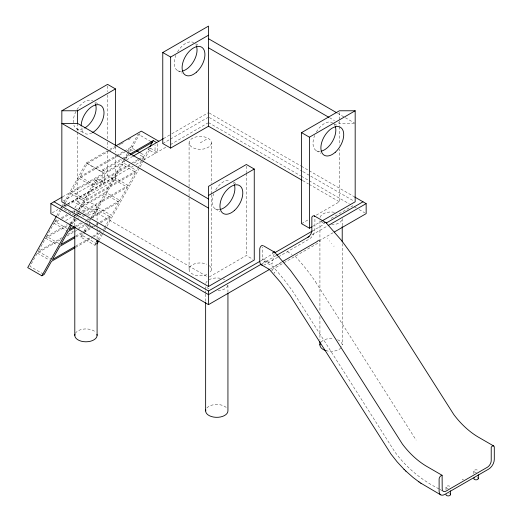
<?xml version="1.0" encoding="UTF-8"?>
<svg xmlns="http://www.w3.org/2000/svg" width="522" height="522" viewBox="0 0 522 522"><rect width="100%" height="100%" fill="white"/><g stroke="black" fill="none" stroke-linecap="round" stroke-linejoin="round"><path stroke-width="0.39" stroke-dasharray="2.61 1.96" d="M274.122 253.725L272.001 264.054L262.807 258.749L262.807 246.984M327.124 238.554L327.32 238.189M56.728 215.664L59.906 209.975M60.304 209.263L61.498 207.123M61.896 206.412L63.488 203.567M63.88 202.856L86.143 163.008L107.095 150.91M60.552 239.709L37.303 253.131L29.937 266.331L43.43 274.122M38.667 250.69L45.655 238.189L69.609 224.356M58.777 243.454L46.628 236.44L54.001 223.246L61.048 219.175M67.129 228.512L54.98 221.498L56.533 218.718M58.086 215.938L60.8 211.077M61.185 210.386L62.353 208.298L76.525 216.48L78.639 215.26M63.717 205.857L64.878 203.776M65.27 203.078L70.698 193.355L121.424 164.071L135.596 172.253L128.223 185.447L82.43 211.886M118.501 155.634L79.044 178.413L71.677 191.607L85.849 199.789L136.568 170.505L137.736 168.423M137.873 159.628L94.195 184.847L80.023 176.664L87.396 163.464L108.53 151.263M70.777 224.068L76.316 214.15M76.714 213.439L78.3 210.607M78.691 209.896L95.317 180.136L97.542 178.85L104.322 182.765L104.322 172.749M72.258 224.121L74.972 219.26M78.665 212.65L77.497 214.731L79.612 213.511M79.05 211.958L84.871 201.538L135.596 172.253M85.849 199.789L93.216 186.595L131.263 164.632M94.195 184.847L97.542 178.85M87.396 163.464L101.568 171.647L102.54 169.904L129.312 154.447M95.944 244.583L94.828 245.229L80.656 237.047L83.761 231.487M84.153 230.789L87.644 224.538M89.392 221.406L90.945 218.627M91.337 217.935L96.381 208.904L110.553 217.087L105.118 226.809M91.422 218L118.899 202.138L104.726 193.956L97.353 207.156L111.525 215.338L127.244 187.196L113.072 179.013L68.689 204.637M113.072 179.013L105.705 192.213L119.877 200.396L90.991 217.067M67.553 204.109L114.05 177.265L121.424 164.071M123.564 160.241L122.396 162.322L136.568 170.505M123.949 159.543L127.44 153.292M127.831 152.6L129.769 149.122L133.143 151.073M80.656 237.047L82.887 235.761L84.473 232.91M84.871 232.199L88.844 225.086M89.242 224.375L90.436 222.235M92.825 217.968L125.417 159.615M125.815 158.903L129.397 152.496M129.795 151.785L140.522 132.575M94.828 245.229L95.996 243.141M97.934 239.67L101.816 232.721M103.565 229.589L104.733 227.501M138.121 167.725L143.941 157.305L139.217 154.577M138.578 159.223L144.92 155.563L148.998 148.255M99.036 240.401L104.576 230.476M104.974 229.771L106.56 226.933M106.951 226.228L139.805 167.412M140.203 166.701L143.367 161.03M143.765 160.326L150.493 148.281L157.272 152.189L157.272 142.18M329.395 241.112L329.604 240.759M331.64 243.722L331.855 243.376M333.845 246.371L334.073 246.038M109.894 149.292L114.781 146.473M109.235 150.858L116.282 146.793M119.094 145.162L120.504 144.353M121.208 143.941L123.322 142.721M128.255 139.876L131.779 137.841M80.023 176.664L115.949 155.921M116.654 155.51L123.701 151.445M124.406 151.041L132.973 146.095M119.205 155.23L126.246 151.158M126.95 150.754L129.769 149.122M101.568 171.647L121.998 159.856M124.817 158.225L129.75 155.38M62.483 196.911L126.167 160.137M126.676 159.843L132.503 156.483M163.471 138.604L171.209 134.134M171.829 133.776L208.513 112.602M150.493 148.281L148.268 149.566L155.047 153.475L155.047 145.005M63.247 200.983L107.584 175.385L115.473 179.933L115.473 155.556M162.766 143.53L169.8 139.465M170.505 139.061L207.808 117.522M134.082 163.001L139.009 160.156M141.827 158.525L143.941 157.305M52.259 212.819L57.857 209.59M60.656 207.978L62.751 206.764M63.449 206.36L66.946 204.343M67.651 203.939L133.13 166.133M135.948 164.502L140.881 161.657M143.7 160.032L166.237 147.015M170.466 144.574L207.808 123.016M64.03 206.144L66.849 204.52M65.172 206.673L67.984 205.048M77.608 132.301L77.608 201.799L115.473 179.933M54.98 221.498L58.503 219.462M61.322 217.837L66.953 214.581M71.181 212.141L107.93 190.928M61.753 218.77L70.907 213.478M73.726 211.854L75.135 211.038M77.954 209.413L104.726 193.956M65.661 220.558L71.26 217.328M74.052 215.71L76.153 214.503M76.851 214.098L78.953 212.885M81.745 211.273L85.947 208.846L72.545 201.114M200.226 142.865L208.108 138.317M79.344 214.855L82.156 213.23M82.861 212.819L127.244 187.196M46.628 236.44L67.064 224.643M69.876 223.018L76.219 219.357M76.923 218.953L79.037 217.733M81.856 216.101L83.266 215.292M83.97 214.881L99.578 205.87M70.313 223.951L76.649 220.291M82.991 216.63L85.81 215.005M86.515 214.594L96.381 208.904M74.79 226.424L81.83 222.359M86.763 219.508L88.172 218.698M76.63 226.548L82.267 223.292M85.086 221.661L87.194 220.441M87.898 220.036L90.717 218.411M62.235 237.556L38.282 251.382L51.782 259.18M67.873 234.3L73.504 231.05M78.437 228.199L84.779 224.538M85.484 224.134L88.303 222.509M66.894 236.048L76.76 230.352M77.465 229.948L85.915 225.067M75.599 236.081L81.236 232.825M84.049 231.2L90.391 227.54M91.096 227.135L93.21 225.915M96.028 224.284L111.525 215.338M76.029 237.014L92.936 227.253M93.64 226.848L95.754 225.628M96.459 225.217L97.868 224.408M100.687 222.777L110.553 217.087M75.703 246.143L91.905 236.792M92.609 236.381L98.247 233.132M75.429 247.487L93.046 237.314M93.751 236.91L100.792 232.845M209.211 276.967L246.371 255.512L252.942 259.303M301.546 223.657L308.561 219.605M316.273 215.155L339.411 201.799L339.411 149.272M312.247 226.581L321.395 221.302M331.072 218.411L352.755 205.89L349.942 204.265M260.713 260.85L272.706 253.927M312.208 231.122L323.496 224.604M261.998 263.754L276.308 255.486M311.967 234.907L327.451 225.967M277.711 257.261L265.333 264.406A7.902 4.561 -60 0 1 264.028 264.98M278.396 256.863L309.331 238.998A7.902 4.561 -60 0 0 314.923 229.321L314.923 217.243M281.932 261.894L274.774 266.011A5.448 2.427 -50.6 0 1 273.156 266.435M270.442 268.889L281.704 262.39M319.001 240.851L333.082 232.727M266.735 261.013L266.416 261.189A5.527 3.191 -60 0 1 262.82 259.114L262.807 258.749M354.392 123.414L339.411 123.414L337.303 122.194M337.551 113.235L344.598 117.306M345.303 117.711L354.471 123.003M329.558 117.724L334.485 120.569M195.678 43.731L198.96 45.629M334.465 123.858L337.088 125.378M177.565 70.548L182.165 73.204M316.352 150.675L320.952 153.331M209.211 113.006L300.926 165.957M301.409 166.237L308.685 170.433M309.148 170.707L353.831 196.5M209.218 117.522L302.29 171.262M302.995 171.673L310.048 175.744M310.753 176.149L353.766 200.983M208.513 122.611L300.685 175.829M301.39 176.234L308.43 180.299M309.128 180.703L349.238 203.861M354.164 206.705L356.285 207.926M359.103 209.557L364.748 212.813M302.819 180.664L308.45 183.92M309.148 184.325L339.411 201.799M95.415 102.377L98.038 103.891M233.543 182.126L236.825 184.018M150.943 141.586L138.121 134.18L130.748 147.38L134.793 149.716M140.868 153.22L144.92 155.563M76.643 128.817L84.525 133.371M215.429 208.944L220.03 211.599M287.335 251.702L291.928 254.358M263.956 261.3L272.556 266.266C279.394 273.658 287.89 284.033 294.173 293.514L394.678 451.615C406.09 467.549 421.619 480.22 439.126 488.944M102.54 169.904L105.901 171.842M114.05 177.265L128.223 185.447M86.143 163.008L103.676 173.128M95.317 180.136L102.097 184.051L102.097 174.035M79.044 178.413L93.216 186.595M70.698 193.355L84.871 201.538M77.608 201.799L208.513 277.371M88.707 224.238L92.753 226.574M98.828 230.078L101.529 231.637M82.887 235.761L97.059 243.944M54.001 223.246L67.501 231.037M45.655 238.189L57.126 244.811M462.14 479.137L463.445 479.894M37.303 253.131L49.453 260.145M439.824 489.349L442.623 490.967M315.523 281.834L416.125 440.092M473.832 471.105L473.832 474.074M445.984 487.176L445.984 490.151M342.223 225.706L342.223 218.411A11.145 6.434 0 0 1 331.659 224.838M342.223 243.552L342.223 344.925M339.411 112.36L339.411 120.256M339.411 121.045L339.411 125.835M339.411 126.644L339.411 145.227M319.927 220.845L319.927 312.482M319.927 316.541L319.927 340.057M246.371 166.12L246.371 172.619M246.371 173.434L246.371 255.512M227.938 285.201L227.938 292.503M211.377 142.865A11.145 6.434 0 0 1 194.654 148.437A11.145 6.434 0 0 1 194.654 137.293A11.145 6.434 0 0 1 211.377 142.865L211.377 183.418M211.377 186.661L211.377 193.956M211.377 194.771L211.377 269.378M205.642 286.826L205.642 290.069M205.642 290.878L205.642 293.312M205.642 294.121L205.642 301.422M189.081 142.865L189.081 188.279M189.081 189.095L189.081 197.205M189.081 198.014L189.081 269.378M115.473 146.617L115.473 152.307M107.584 85.993L107.584 91.683M107.584 94.932L107.584 138.813M107.584 142.069L107.584 147.752M107.584 151.008L107.584 175.385M97.092 208.846L97.092 220.199M97.092 223.442L97.092 226.692M97.092 227.501L97.092 230.744M97.092 231.553L97.092 238.854M77.608 123.414L77.608 131.492M74.796 210.47L74.796 214.522M74.796 215.338L74.796 217.765M74.796 218.581L74.796 225.876M209.244 265.6A11.145 6.434 0 0 1 209.244 273.163M206.777 274.585A11.145 6.434 0 0 1 191.946 273.685A11.145 6.434 0 0 1 191.946 265.072A11.145 6.434 0 0 1 206.777 264.171M333.656 123.623A16.143 9.318 -60 0 1 335.078 125.822M320.332 151.367A16.143 9.318 -60 0 1 314.688 135.433M316.352 132.04A16.143 9.318 -60 0 1 332.494 122.722M233.667 183.111A16.143 9.318 -60 0 1 234.156 184.09M219.41 209.629A16.143 9.318 -60 0 1 213.766 193.701M215.749 189.76A16.143 9.318 -60 0 1 230.209 180.429M195.809 44.716A16.143 9.318 -60 0 1 196.494 46.23M181.545 71.24A16.143 9.318 -60 0 1 175.907 55.306M177.565 51.913A16.143 9.318 -60 0 1 193.708 42.595M94.887 102.984A16.143 9.318 -60 0 1 95.369 103.963M82.926 128.888A16.143 9.318 -60 0 1 73.856 125.176M73.361 122.768A16.143 9.318 -60 0 1 76.336 110.729M76.969 109.633A16.143 9.318 -60 0 1 92.785 100.857M92.002 132.895A16.143 9.318 -60 0 1 81.321 127.962M295.211 256.269A128.595 74.241 60 0 1 315.529 281.828M271.942 269.548A7.778 3.458 -50.6 0 0 273.215 268.954L317.213 243.552A7.778 3.458 -50.6 0 0 320.312 241.014M448.215 488.468A2.232 1.285 0 0 1 445.99 487.111A2.232 1.285 0 0 1 448.45 485.897A2.232 1.285 0 0 1 450.421 487.378M476.41 472.371A2.232 1.285 0 0 1 473.846 471.236A2.232 1.285 0 0 1 475.947 469.82A2.232 1.285 0 0 1 478.289 471.105M448.907 493.388A2.232 1.285 0 0 1 449.527 493.571M323.19 222.959A11.145 6.434 0 0 1 321.141 221.335M320.064 217.4A11.145 6.434 0 0 1 334.517 212.291M337.63 339.718A11.145 6.434 0 0 1 341.675 346.915M341.01 347.848A11.145 6.434 0 0 1 326.015 350.66M321.141 342.001A11.145 6.434 0 0 1 333.963 338.706M227.801 285.397A11.145 6.434 0 0 1 217.374 290.819M208.911 288.94A11.145 6.434 0 0 1 206.862 287.315M205.779 283.381A11.145 6.434 0 0 1 207.776 280.608M208.911 279.838A11.145 6.434 0 0 1 221.85 278.657M223.344 279.185A11.145 6.434 0 0 1 224.675 279.838M206.862 407.982A11.145 6.434 0 0 1 216.793 404.472A11.145 6.434 0 0 1 226.724 407.982M74.933 207.841A11.145 6.434 0 0 1 86.528 202.419A11.145 6.434 0 0 1 97.079 208.513A11.145 6.434 0 0 1 87.689 215.201M80.884 214.581A11.145 6.434 0 0 1 76.01 211.769M75.344 333.375A11.145 6.434 0 0 1 85.073 328.945A11.145 6.434 0 0 1 95.878 332.442"/><path stroke-width="0.78" d="M271.982 270.389L272.145 270.044M274.252 272.954L274.428 272.615M56.33 216.376L27.705 267.616L41.877 275.799L44.109 274.513L51.476 261.313L74.724 247.891M41.877 275.799L70.379 224.78M71.481 225.511L69.152 229.68L74.085 226.829M96.772 241.751L97.549 240.361M149.729 146.943L153.266 140.614L156.626 142.558M97.059 243.944L98.638 241.105M323.777 223.344L324.58 222.822A2.871 1.279 -50.6 0 1 325.597 222.516M307.928 237.236L308.254 237.034A5.527 3.191 -60 0 0 311.843 230.815L311.862 217.054L312.861 216.049A2.917 1.683 -60 0 1 314.766 216.421M208.513 286.474L208.513 186.354L246.371 164.495L254.253 169.043L254.253 260.06L208.513 286.474L61.844 201.799L61.844 110.775L107.584 84.368L115.473 88.916L115.473 144.992M208.513 126.22L170.648 148.078L162.766 143.53L162.766 52.513L208.513 26.1L208.513 126.22L302.114 180.26M61.844 110.775L77.608 110.775L115.473 88.916M162.766 52.513L170.648 57.061L208.513 35.202M115.479 146.069L141.318 131.146L158.851 141.273M130.017 154.042L153.266 140.614M130.454 154.975L152.293 142.362L150.943 141.586M269.737 269.293L208.513 304.646L50.862 213.628L50.862 203.619L62.125 197.114M133.025 156.182L163.471 138.604M75.22 227.357L68.173 231.429L60.8 244.622L74.894 236.486M74.62 237.83L59.828 246.371L52.454 259.565L74.998 246.554M311.543 226.985L309.435 228.205L301.546 223.657L301.546 132.64L339.411 110.775L355.175 110.775L355.175 201.799L322.1 220.891M208.513 195.456L254.253 169.043M301.546 132.64L309.435 137.188L355.175 110.775M54.014 201.799L208.513 290.995L260.008 261.261M274.82 252.707L312.208 231.122M326.322 222.972L363.005 201.799M261.294 264.158L208.513 294.63L50.862 203.619M276.777 255.219L309.148 236.531M328.155 225.556L366.157 203.619L366.157 213.628L334.485 231.912M282.617 261.496L316.613 241.856A5.448 2.427 -50.6 0 0 318.466 240.27M274.311 251.904L273.528 252.296A2.871 1.279 -50.6 0 0 272.386 253.229M208.513 198.986L77.608 123.414L61.844 123.414L208.513 208.089M442.049 475.242L441.175 475.601A2.917 1.683 -60 0 0 439.113 479.17L439.113 491.254A7.902 4.561 -60 0 0 444.705 494.478L488.703 469.076A7.902 4.561 -60 0 0 494.295 459.393L494.295 447.315A2.917 1.683 -60 0 0 492.233 446.127L491.228 447.21L491.215 460.887A5.527 3.191 -60 0 1 487.62 467.105L445.781 491.261A5.527 3.191 -60 0 1 442.193 489.186L442.114 475.301L426.285 466.139C416.98 460.561 408.915 452.757 402.377 444.033L302.218 286.487L290.336 270.233L274.409 251.95M208.513 38.732L336.847 112.824M208.513 47.835L328.853 117.32M354.536 196.911L366.157 203.619M314.316 215.906L325.911 222.6M136.823 150.884L140.196 152.835M263.493 245.81L274.448 252.133M261.378 264.798L269.613 269.548M493.688 445.984L477.911 436.875C468.88 431.485 460.456 423.486 453.775 414.514L353.603 256.935L341.799 240.799L326.067 222.737M440.751 494.869L420.725 483.085M405.751 470.988L413.209 477.565L419.094 481.976M418.833 481.793L421 483.268M269.182 269.189L280.477 282.285L290.454 295.915L390.998 454.081L397.196 461.918L404.139 469.408M403.982 469.258L405.914 471.144M262.807 245.418L261.809 245.529A2.917 1.683 -60 0 0 259.747 249.098L259.747 261.176A7.902 4.561 -60 0 0 262.794 265.163M478.289 474.818L478.289 478.537M450.447 490.895L450.447 494.615M342.223 226.522L342.223 241.927M319.927 341.682L319.927 344.925M309.435 137.188L309.435 228.205M227.938 293.312L227.938 410.905A11.145 6.434 0 0 1 215.919 417.319A11.145 6.434 0 0 1 205.779 409.901M208.513 290.995L208.513 304.646M205.642 302.231L205.642 410.905M170.648 57.061L170.648 148.078M97.092 240.479L97.092 335.359M77.608 110.775L77.608 123.414M74.796 226.692L74.796 335.359M335.281 126.357A16.143 9.318 -60 0 1 332.703 140.992A16.143 9.318 -60 0 1 321.467 151.132M234.358 184.625A16.143 9.318 -60 0 1 231.572 199.626A16.143 9.318 -60 0 1 219.971 209.537M196.494 46.23A16.143 9.318 -60 0 1 193.916 60.865A16.143 9.318 -60 0 1 182.68 71.005M95.572 104.498A16.143 9.318 -60 0 1 84.714 128.02M81.184 125.978A16.143 9.318 -60 0 1 92.596 106.207A16.143 9.318 -60 0 1 104.008 112.798A16.143 9.318 -60 0 1 92.596 132.568M450.205 494.027A2.232 1.285 0 0 1 448.568 495.887A2.232 1.285 0 0 1 446.016 494.412M477.865 477.78A2.232 1.285 0 0 1 477.552 479.496A2.232 1.285 0 0 1 474.57 479.496A2.232 1.285 0 0 1 474.257 477.78M326.015 350.66A11.145 6.434 0 0 1 320.064 343.92M96.955 334.354A11.145 6.434 0 0 1 85.947 341.799A11.145 6.434 0 0 1 74.933 334.354M234.339 210.542A16.143 9.318 -60 0 0 239.454 185.538A16.143 9.318 -60 0 0 220.356 202.471A16.143 9.318 -60 0 0 234.339 210.542M335.261 152.274A16.143 9.318 -60 0 0 340.377 127.27A16.143 9.318 -60 0 0 321.278 144.202A16.143 9.318 -60 0 0 335.261 152.274M196.474 72.147A16.143 9.318 -60 0 0 201.59 47.143A16.143 9.318 -60 0 0 182.491 64.076A16.143 9.318 -60 0 0 196.474 72.147"/></g></svg>
